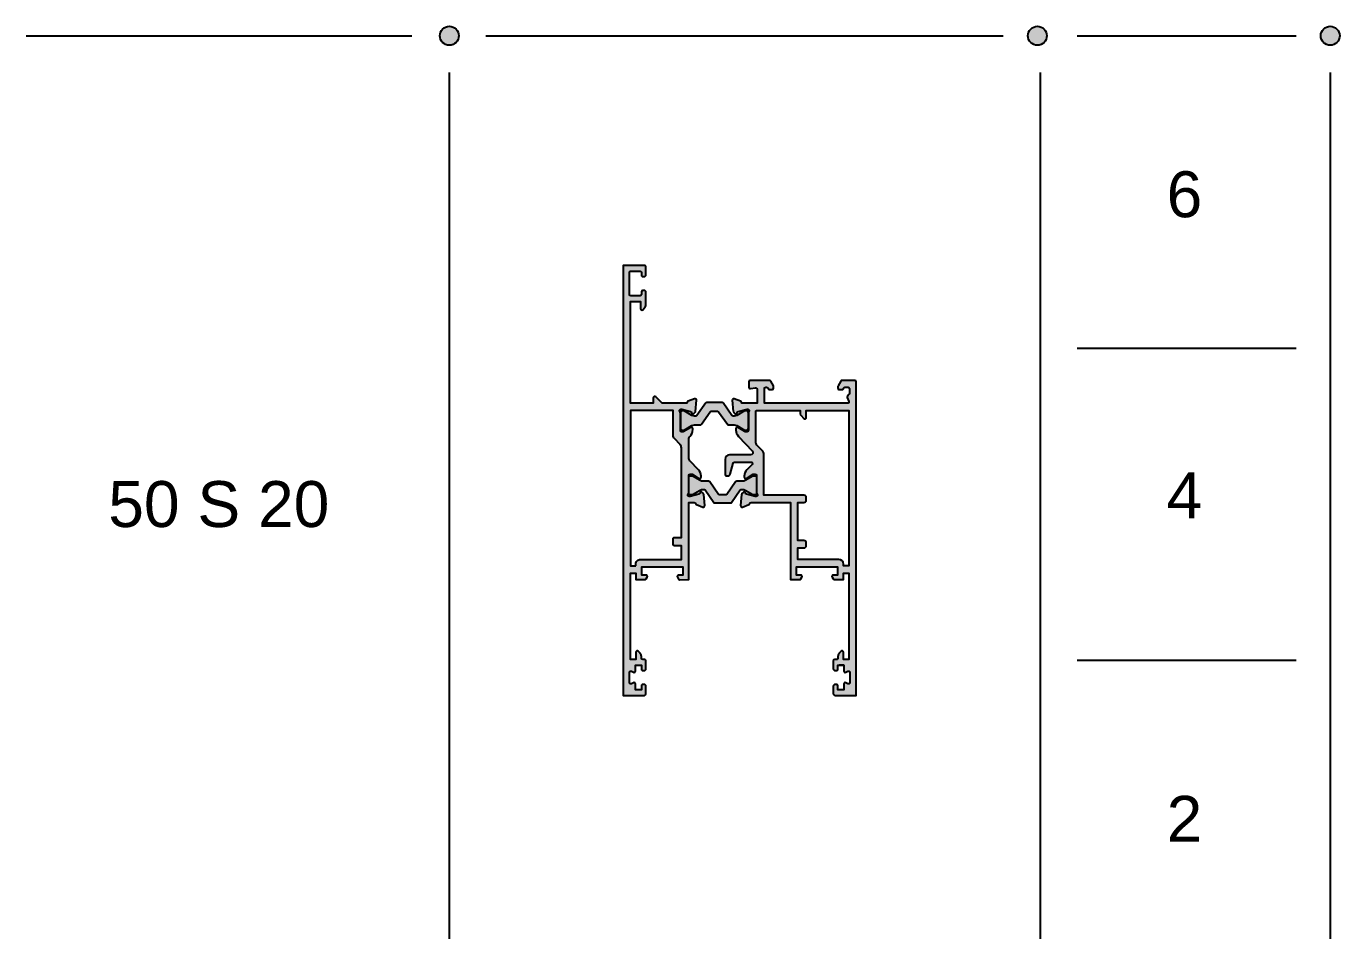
# Model space of a CAD drawing. Header units: millimetres. Extents: x 221 to 2771, y 196 to 840.
# Drawn here: x 713.1 to 770.3, y 723.3 to 763 of the extents above; entities that cross this region are included whole.
import ezdxf

# ---------------------------------------------------------------- set-up
doc = ezdxf.new("R2010")
doc.units = ezdxf.units.MM
doc.layers.add('1', color=7, linetype='Continuous')
doc.styles.get("Standard").update_dxf_attribs({"font": 'arial.ttf'})

# ---------------------------------------------------------------- blocks, each defined once
blk = doc.blocks.new('YUVARLAK')
at = {"ltscale": 10, "true_color": 0xfed100}
blk.add_hatch(color=40, dxfattribs=at).paths.add_polyline_path([(383.2225274211363, 243.0043160470891, 1), (384.2537774211363, 243.0043160470891, 1)])
at = {"color": 40, "ltscale": 10, "true_color": 0xfed100}
blk.add_circle((383.7381524211363, 243.0043160470891), 0.515625, dxfattribs=at)
blk = doc.blocks.new('4457')
at = {"ltscale": 10}
h = blk.add_hatch(color=252, dxfattribs=at)
h.paths.add_polyline_path([(2598.533936424625, 2278.559233066563, -0.26794919243884), (2598.793744045817, 2278.409233066526), (2599.024684153474, 2278.009233066517, -0.5773502691875694), (2598.764876532354, 2277.559233066563), (2597.864876532321, 2277.559233066563), (2597.864876532321, 2275.759233066575), (2606.764876532345, 2275.759233066575), (2606.764876532345, 2277.56923603365), (2605.857369125489, 2277.575916713973, -0.5773502690613174), (2605.600975652323, 2278.027870679336), (2605.834937322332, 2278.426110896211, -0.2679491924355784), (2606.095873065968, 2278.574139737054), (2608.064876532333, 2278.559233066563), (2608.064876532333, 2261.759233066575), (2609.264876532345, 2261.759233066575, 0.3595082375676267), (2609.559459904418, 2262.002482411272, -0.2637246697209625), (2609.751437233504, 2262.227639542131), (2611.162270489357, 2262.741140852793, -0.5486187866530176), (2611.563734941743, 2262.433086343745), (2611.350960323201, 2260.001061324975, -0.1763269809873525), (2611.264233948174, 2259.815076013673), (2610.996258966694, 2259.547101032193, -0.577350268884994), (2610.494349184597, 2259.681587352704), (2610.47940625993, 2259.737355106622, 0.2679491923522664), (2610.267274225573, 2259.949487140922), (2608.364876532321, 2260.459233066528), (2608.164876532368, 2260.459233066528, 0.6457513110644453), (2607.939876532333, 2259.960801718228, -0.1826758136958762), (2608.064876532333, 2259.630082804356), (2608.064876532333, 2255.859233066551, 0.4142135623730312), (2608.364876532321, 2255.559233066563), (2608.657961148473, 2255.559233066563, 0.1378721066767722), (2608.81426403803, 2255.603167827353), (2610.30857364278, 2256.515298305715, -0.5855240683307558), (2610.764876532345, 2256.259233066555), (2610.764876532345, 2256.041652139083, -0.1925696473192051), (2610.21322025521, 2254.662413051597), (2608.340704670909, 2252.696077978001, 0.1925696473211745), (2608.064876532333, 2252.006458434272), (2608.064876532333, 2248.019242522645, 0.2015127546194374), (2608.364876532321, 2247.305099679793, -0.2015127546226185), (2608.964876532356, 2245.876813994004), (2608.964876532356, 2245.65923306654, -0.5855240683126516), (2608.508573642792, 2245.403167827341), (2607.014264038027, 2246.315298305713, 0.1378721067386531), (2606.857961148426, 2246.359233066551), (2606.564876532333, 2246.359233066551, 0.414213562373992), (2606.264876532345, 2246.059233066563), (2606.264876532345, 2242.288383328758, -0.1826758136879677), (2606.139876532345, 2241.957664414886, 0.6457513110799442), (2606.364876532332, 2241.459233066528), (2606.564876532333, 2241.459233066528), (2608.467274225584, 2241.968978992193, 0.2679491922856068), (2608.67940625991, 2242.181111026433), (2608.694349184584, 2242.236878780376, -0.5773502689747048), (2609.196258966729, 2242.371365100897), (2609.464233948302, 2242.103390119325, -0.1763269808446835), (2609.550960323226, 2241.917404808099), (2609.763734941757, 2239.485379789344, -0.5486187866559854), (2609.36227048937, 2239.17732528032), (2607.951437233503, 2239.690826590951, -0.263724669704507), (2607.75945990443, 2239.915983721842, 0.359508237565492), (2607.464876532356, 2240.15923306654), (2602.289140601037, 2240.15923306654), (2600.877008566728, 2238.747101032232, -0.6681786379178657), (2600.36487653238, 2238.959233066586), (2600.364876532321, 2240.15923306654), (2595.364876532321, 2240.15923306654), (2595.364876532321, 2217.959233066528), (2597.564876532333, 2217.959233066528), (2597.564876532333, 2219.559233066566, -0.6681786379174425), (2598.077008566679, 2219.771365100921), (2598.471983313533, 2219.376390354067, -0.1989123673802801), (2598.764876532345, 2218.669283572878), (2598.764876532345, 2215.932438147308, -0.2679491924409572), (2598.61487653235, 2215.672630526162), (2598.488081613123, 2215.599425445422, -0.1316524975872902), (2598.338081613123, 2215.559233066563), (2598.064876532333, 2215.559233066563, -0.4142135623727171), (2597.764876532345, 2215.859233066552), (2597.764876532345, 2216.459233066547, 0.4142135623549515), (2597.464876532356, 2216.759233066575), (2595.464876532375, 2216.759233066575, 0.4142135623729515), (2595.164876532368, 2216.459233066547), (2595.164876532368, 2211.65923306654, 0.4142135623732341), (2595.464876532356, 2211.359233066551), (2597.464876532356, 2211.359233066551, 0.4142135623737241), (2597.764876532345, 2211.65923306654), (2597.764876532345, 2212.259233066575, -0.4142135623735021), (2598.064876532333, 2212.559233066563), (2598.338081613101, 2212.559233066563, -0.1316524976036895), (2598.488081613123, 2212.519040687705), (2598.61487653235, 2212.445835606964, -0.2679491924332401), (2598.764876532345, 2212.186027985829), (2598.764876532345, 2210.459233066528, -0.4142135623739461), (2598.464876532356, 2210.15923306654), (2593.764876532345, 2210.15923306654), (2593.764876532345, 2303.759233066575), (2598.464876532356, 2303.759233066575, -0.4142135623548404), (2598.764876532345, 2303.459233066547), (2598.764876532345, 2301.732438147296, -0.2679491924098867), (2598.61487653238, 2301.472630526167), (2598.488081613124, 2301.399425445411, -0.1316524976047791), (2598.338081613101, 2301.359233066551), (2598.064876532333, 2301.359233066551, -0.4142135623739461), (2597.764876532345, 2301.65923306654), (2597.764876532345, 2302.559233066563), (2596.464876532356, 2302.559233066563), (2596.464876532356, 2301.259233066579, -0.5773502691947225), (2596.014876532345, 2300.999425445446), (2595.614876532319, 2301.23036555311, 0.577350269179079), (2595.164876532368, 2300.970557931987), (2595.164876532368, 2298.747908201116, 0.5773502691825166), (2595.614876532321, 2298.488100579993), (2596.014876532321, 2298.719040687702, -0.5773502692195922), (2596.464876532356, 2298.459233066528), (2596.464876532356, 2297.15923306654), (2597.464876532356, 2297.15923306654), (2597.764876532345, 2297.15923306654), (2597.764876532345, 2298.059233066563, -0.4142135623735021), (2598.064876532333, 2298.359233066551), (2598.338081613101, 2298.359233066551, -0.1316524976069513), (2598.488081613124, 2298.319040687692), (2598.61487653238, 2298.245835606936, -0.2679491924115784), (2598.764876532345, 2297.986027985807), (2598.764876532345, 2296.259233066575, -0.4142135623724155), (2598.464876532356, 2295.959233066528), (2598.064876532333, 2295.959233066528, 0.414213562373567), (2597.764876532345, 2295.65923306654), (2597.764876532345, 2295.249182560197, -0.1989123673802982), (2597.471983313547, 2294.542075779062), (2597.077008566679, 2294.147101032194, -0.6681786379167887), (2596.564876532333, 2294.35923306655), (2596.564876532333, 2295.959233066528), (2595.364876532321, 2295.959233066528), (2595.364876532321, 2277.15923306654), (2596.564876532333, 2277.15923306654), (2596.564876532333, 2278.559233066563)])
h.paths.add_polyline_path([(2596.564876532333, 2275.559233066563), (2596.564876532333, 2275.159233066562, 0.4142135623732728), (2597.564876532333, 2274.159233066562), (2606.464876532298, 2274.159233066562), (2606.464876532298, 2271.159233066562), (2604.964876532298, 2271.159233066562, 0.4142135623717631), (2604.66487653231, 2270.859233066566), (2604.66487653231, 2269.659232440764, 0.4142135623739091), (2604.964876532298, 2269.359232440761), (2606.464876532298, 2269.359232440761), (2606.464876532298, 2249.846355704957, -0.1925696473395398), (2606.189048393722, 2249.156736161235), (2604.940704670886, 2247.845846112165, 0.1925696473272061), (2604.66487653231, 2247.15622656848), (2604.66487653231, 2241.75923306656), (2595.364876532321, 2241.75923306656), (2595.364876532321, 2275.559233066563)], flags=16)
at = {"color": 252, "ltscale": 10}
blk.add_lwpolyline([(2596.464876532356, 2297.15923306654), (2597.764876532345, 2297.15923306654), (2597.764876532345, 2298.059233066563, -0.414213562373465), (2598.064876532333, 2298.359233066551), (2598.338081613101, 2298.359233066551, -0.1316524976075469), (2598.488081613124, 2298.319040687692), (2598.61487653238, 2298.245835606936, -0.2679491924121013), (2598.764876532345, 2297.986027985807), (2598.764876532345, 2296.259233066575, -0.4142135623727251), (2598.464876532356, 2295.959233066528), (2598.064876532333, 2295.959233066528, 0.414213562373021), (2597.764876532345, 2295.65923306654), (2597.764876532345, 2295.249182560186, -0.1989123673802997), (2597.471983313537, 2294.542075779052), (2597.077008566679, 2294.147101032194, -0.6681786379189378), (2596.564876532333, 2294.359233066551), (2596.564876532333, 2295.959233066528), (2595.364876532321, 2295.959233066528), (2595.364876532321, 2277.15923306654), (2596.564876532333, 2277.15923306654), (2596.564876532333, 2278.559233066563), (2598.533936424623, 2278.559233066563, -0.2679491924261368), (2598.79374404581, 2278.40923306654), (2599.024684153474, 2278.009233066517, -0.5773502691979946), (2598.764876532345, 2277.559233066563), (2597.864876532321, 2277.559233066563), (2597.864876532321, 2275.759233066575), (2606.764876532345, 2275.759233066575), (2606.764876532345, 2277.56923603365), (2605.857369125622, 2277.575916713972, -0.5773502691979863), (2605.600975652318, 2278.027870679328), (2605.834937322337, 2278.426110896219, -0.2679491924262622), (2606.095873065968, 2278.574139737054), (2608.064876532333, 2278.559233066563), (2608.064876532333, 2261.759233066575), (2609.264876532345, 2261.759233066575, 0.3595082375675202), (2609.559459904418, 2262.002482411272, -0.2637246697220233), (2609.751437233504, 2262.227639542131), (2611.162270489358, 2262.741140852794, -0.5486187866523123), (2611.563734941743, 2262.433086343745), (2611.350960323214, 2260.001061325132, -0.1763269811232148), (2611.264233948174, 2259.815076013673), (2610.996258966718, 2259.547101032217, -0.577350268921512), (2610.494349184597, 2259.681587352704), (2610.47940625993, 2259.737355106622, 0.2679491923528521), (2610.267274225573, 2259.949487140922), (2608.364876532321, 2260.459233066528), (2608.164876532368, 2260.459233066528, 0.6457513110645176), (2607.939876532333, 2259.960801718228, -0.1826758136965584), (2608.064876532333, 2259.630082804356), (2608.064876532333, 2255.859233066551, 0.4142135623725771), (2608.364876532321, 2255.559233066563), (2608.657961148454, 2255.559233066563, 0.1378721066923407), (2608.81426403803, 2255.603167827353), (2610.30857364278, 2256.515298305715, -0.5855240683088225), (2610.764876532345, 2256.259233066575), (2610.764876532345, 2256.041652139039, -0.1925696473164718), (2610.213220255193, 2254.66241305158), (2608.340704670909, 2252.696077978001, 0.1925696473214044), (2608.064876532333, 2252.006458434272), (2608.064876532333, 2248.019242522651, 0.2015127546211425), (2608.364876532321, 2247.305099679793, -0.2015127546206936), (2608.964876532356, 2245.876813994018), (2608.964876532356, 2245.65923306654, -0.585524068312623), (2608.508573642792, 2245.403167827341), (2607.014264038042, 2246.315298305703, 0.137872106719092), (2606.857961148466, 2246.359233066551), (2606.564876532333, 2246.359233066551, 0.414213562373835), (2606.264876532345, 2246.059233066563), (2606.264876532345, 2242.288383328759, -0.1826758136879957), (2606.139876532345, 2241.957664414886, 0.645751311066875), (2606.364876532321, 2241.459233066528), (2606.564876532333, 2241.459233066528), (2608.467274225584, 2241.968978992193, 0.2679491923953512), (2608.679406259942, 2242.181111026551), (2608.694349184609, 2242.236878780469, -0.5773502688686755), (2609.196258966729, 2242.371365100897), (2609.464233948302, 2242.103390119325, -0.1763269808456657), (2609.550960323226, 2241.917404808099), (2609.763734941755, 2239.485379789369, -0.548618786684249), (2609.36227048937, 2239.17732528032), (2607.951437233574, 2239.690826590925, -0.2637246697708577), (2607.75945990443, 2239.915983721842, 0.3595082375657494), (2607.464876532356, 2240.15923306654), (2602.289140601037, 2240.15923306654), (2600.877008566726, 2238.747101032229, -0.6681786379138664), (2600.36487653238, 2238.959233066586), (2600.364876532321, 2240.15923306654), (2595.364876532321, 2240.15923306654), (2595.364876532321, 2217.959233066528), (2597.564876532333, 2217.959233066528), (2597.564876532333, 2219.559233066563, -0.6681786379202345), (2598.077008566679, 2219.771365100921), (2598.471983313537, 2219.376390354063, -0.1989123673805321), (2598.764876532345, 2218.669283572871), (2598.764876532345, 2215.932438147308, -0.2679491924102362), (2598.61487653238, 2215.672630526179), (2598.488081613124, 2215.599425445423, -0.1316524976056478), (2598.338081613101, 2215.559233066563), (2598.064876532333, 2215.559233066563, -0.4142135623717632), (2597.764876532345, 2215.859233066551), (2597.764876532345, 2216.459233066528, 0.4142135623733172), (2597.464876532356, 2216.759233066575), (2595.464876532356, 2216.759233066575, 0.4142135623730949), (2595.164876532368, 2216.459233066528), (2595.164876532368, 2211.65923306654, 0.414213562373465), (2595.464876532356, 2211.359233066551), (2597.464876532356, 2211.359233066551, 0.4142135623746486), (2597.764876532345, 2211.65923306654), (2597.764876532345, 2212.259233066575, -0.414213562373465), (2598.064876532333, 2212.559233066563), (2598.338081613101, 2212.559233066563, -0.1316524976063477), (2598.488081613124, 2212.519040687704), (2598.61487653238, 2212.445835606947, -0.2679491924122657), (2598.764876532345, 2212.186027985818), (2598.764876532345, 2210.459233066528, -0.4142135623740568), (2598.464876532356, 2210.15923306654), (2593.764876532345, 2210.15923306654), (2593.764876532345, 2303.759233066575), (2598.464876532356, 2303.759233066575, -0.4142135623733911), (2598.764876532345, 2303.459233066528), (2598.764876532345, 2301.732438147296, -0.2679491924102652), (2598.61487653238, 2301.472630526167), (2598.488081613124, 2301.399425445411, -0.1316524976057282), (2598.338081613101, 2301.359233066551), (2598.064876532333, 2301.359233066551, -0.4142135623739832), (2597.764876532345, 2301.65923306654), (2597.764876532345, 2302.559233066563), (2596.464876532356, 2302.559233066563), (2596.464876532356, 2301.259233066575, -0.5773502691899532), (2596.014876532345, 2300.999425445446), (2595.614876532321, 2301.23036555311, 0.5773502691900891), (2595.164876532368, 2300.970557931981), (2595.164876532368, 2298.747908201122, 0.5773502691898997), (2595.614876532321, 2298.488100579993), (2596.014876532345, 2298.719040687715, -0.5773502691904586), (2596.464876532356, 2298.459233066528), (2596.464876532356, 2297.15923306654), (2597.464876532356, 2297.15923306654)], format="xyb", dxfattribs=at)
blk.add_lwpolyline([(2596.564876532333, 2275.559233066563), (2596.564876532333, 2275.159233066562, 0.4142135623732728), (2597.564876532333, 2274.159233066562), (2606.464876532298, 2274.159233066562), (2606.464876532298, 2271.159233066562), (2604.964876532298, 2271.159233066562, 0.4142135623717631), (2604.66487653231, 2270.859233066566), (2604.66487653231, 2269.659232440764, 0.4142135623739091), (2604.964876532298, 2269.359232440761), (2606.464876532298, 2269.359232440761), (2606.464876532298, 2249.846355704957, -0.1925696473395398), (2606.189048393722, 2249.156736161235), (2604.940704670886, 2247.845846112165, 0.1925696473272061), (2604.66487653231, 2247.15622656848), (2604.66487653231, 2241.75923306656), (2595.364876532321, 2241.75923306656), (2595.364876532321, 2275.559233066563)], format="xyb", close=True, dxfattribs=at)
blk = doc.blocks.new('4456')
at = {"ltscale": 10}
h = blk.add_hatch(color=252, dxfattribs=at)
h.dxf.hatch_style = 1
edge = h.paths.add_edge_path()
edge.add_line((2615.974876532379, 2252.359233066632), (2615.974876532379, 2255.65923306662))
edge.add_arc((2616.274876532368, 2255.65923306662), 0.299999999988576, 90.0000000000415, 179.9999999999585, ccw=False)
edge.add_line((2616.274876532368, 2255.959233066608), (2616.606253027498, 2255.959233066608))
edge.add_arc((2616.606253027528, 2255.459233066604), 0.5000000000048936, 15.000000003230127, 90.00000000331829, ccw=False)
edge.add_line((2617.089215940669, 2255.588642589183), (2617.734184447317, 2253.181587353133))
edge.add_arc((2618.023962195237, 2253.259233066632), 0.3000000000243124, 194.9999999925519, 269.9999999921644)
edge.add_line((2618.023962195196, 2252.959233066608), (2621.638496747172, 2252.959233066608))
edge.add_arc((2621.638496747167, 2253.259233066623), 0.3000000000145053, 270.0000000011158, 403.5999999991768)
edge.add_line((2621.855748305611, 2253.46611892975), (2620.716532809475, 2254.662413051602))
edge.add_arc((2622.164876532405, 2256.04165213905), 2.000000000023274, 179.9999999996814, 223.599999998425, ccw=False)
edge.add_line((2620.164876532382, 2256.041652139061), (2620.164876532382, 2256.259233066597))
edge.add_arc((2620.464876532378, 2256.259233066568), 0.2999999999961755, 58.599999995931114, 179.9999999946646, ccw=False)
edge.add_line((2620.621179421946, 2256.515298305737), (2622.115489026696, 2255.603167827375))
edge.add_arc((2622.271791916243, 2255.859233066727), 0.3000000001425374, 238.6000000177506, 270.0000000055531)
edge.add_line((2622.271791916272, 2255.559233066585), (2622.564876532347, 2255.559233066585))
edge.add_arc((2622.564876532376, 2255.859233066602), 0.3000000000172022, 269.9999999943919, 359.9999999944913)
edge.add_line((2622.864876532393, 2255.859233066573), (2622.864876532393, 2259.630082804378))
edge.add_arc((2623.364876532343, 2259.630082804386), 0.4999999999497088, 138.590377888551, 180.0000000009391, ccw=False)
edge.add_arc((2622.764876532382, 2260.159233066557), 0.2999999999931684, 318.59037789542, 450.0000000045461)
edge.add_line((2622.764876532358, 2260.45923306655), (2622.564876532347, 2260.45923306655))
edge.add_line((2622.564876532347, 2260.45923306655), (2620.662478839154, 2259.949487140943))
edge.add_arc((2620.740124552694, 2259.65970939304), 0.3000000000188273, 105.0000000009249, 164.9999999519103)
edge.add_line((2620.450346804854, 2259.737355106819), (2620.435403880129, 2259.6815873529))
edge.add_arc((2620.145626132319, 2259.759233066507), 0.2999999999456839, 225.0000000020329, 344.9999999824427, ccw=False)
edge.add_line((2619.933494098009, 2259.547101032181), (2619.665519116553, 2259.815076013695))
edge.add_arc((2619.877651150152, 2260.027208047752), 0.2999999992534001, 184.9999999692288, 225.0000000618618, ccw=False)
edge.add_line((2619.578792741454, 2260.001061325153), (2619.366018122983, 2262.433086343767))
edge.add_arc((2619.664876532348, 2262.459233066596), 0.2999999999378736, 69.99999999110128, 185.0000000019687, ccw=False)
edge.add_line((2619.767482575368, 2262.741140852758), (2621.178315831222, 2262.227639542153))
edge.add_arc((2621.075709788301, 2261.945731756072), 0.2999999998286586, 10.90428326646952, 70.00000000368192, ccw=False)
edge.add_arc((2621.664876532352, 2262.059233066588), 0.299999999991297, 190.9042832743167, 270.0000000057751)
edge.add_line((2621.664876532382, 2261.759233066597), (2630.264876532358, 2261.759233066597))
edge.add_line((2630.264876532358, 2261.759233066597), (2630.264876532359, 2278.559233066585))
edge.add_line((2630.264876532359, 2278.559233066585), (2632.233936424649, 2278.559233066585))
edge.add_arc((2632.233936424652, 2278.259233066524), 0.3000000000610135, 30.000000001542787, 90.00000000056019, ccw=False)
edge.add_line((2632.493744045836, 2278.409233066562), (2632.724684153499, 2278.009233066538))
edge.add_arc((2632.464876532391, 2277.859233066554), 0.2999999999688834, -90.00000000392208, 30.000000000023988, ccw=False)
edge.add_line((2632.46487653237, 2277.559233066585), (2631.564876532347, 2277.559233066586))
edge.add_line((2631.564876532347, 2277.559233066585), (2631.564876532347, 2275.759233066597))
edge.add_line((2631.564876532347, 2275.759233066597), (2640.46487653237, 2275.759233066596))
edge.add_line((2640.46487653237, 2275.759233066597), (2640.46487653237, 2277.559233066585))
edge.add_line((2640.46487653237, 2277.559233066585), (2639.564876532347, 2277.559233066585))
edge.add_arc((2639.564876532338, 2277.859233066561), 0.2999999999755175, 150.0000000021706, 270.0000000017275, ccw=False)
edge.add_line((2639.305068911218, 2278.009233066538), (2639.53600901894, 2278.409233066562))
edge.add_arc((2639.79581664011, 2278.259233066548), 0.3000000000362453, 90.00000000780051, 150.000000001138, ccw=False)
edge.add_line((2639.795816640069, 2278.559233066585), (2641.764876532359, 2278.559233066585))
edge.add_line((2641.764876532359, 2278.559233066585), (2641.764876532359, 2277.159233066562))
edge.add_line((2641.764876532359, 2277.159233066562), (2642.96487653237, 2277.159233066562))
edge.add_line((2642.96487653237, 2277.159233066562), (2642.964876532371, 2295.95923306655))
edge.add_line((2642.964876532371, 2295.95923306655), (2641.764876532359, 2295.95923306655))
edge.add_line((2641.764876532359, 2295.95923306655), (2641.764876532359, 2294.359233066573))
edge.add_arc((2641.464876532364, 2294.35923306657), 0.2999999999952073, -134.99999999951729, 6.255049811443314e-10, ccw=False)
edge.add_line((2641.252744498013, 2294.147101032216), (2640.857769751155, 2294.542075779073))
edge.add_arc((2641.564876532282, 2295.249182560226), 0.9999999999345696, 180.0000000011302, 225.0000000010826, ccw=False)
edge.add_line((2640.564876532348, 2295.249182560207), (2640.564876532348, 2295.659233066562))
edge.add_arc((2640.264876532359, 2295.659233066561), 0.2999999999885734, 4.106732204705693e-11, 89.99999999995899)
edge.add_line((2640.264876532359, 2295.95923306655), (2639.864876532394, 2295.95923306655))
edge.add_arc((2639.864876532394, 2296.259233066597), 0.3000000000467011, 180.0000000000258, 269.9999999999742, ccw=False)
edge.add_line((2639.564876532348, 2296.259233066597), (2639.564876532348, 2297.986027985829))
edge.add_arc((2639.864876532372, 2297.986027985795), 0.3000000000246056, 119.9999999975785, 179.999999993483, ccw=False)
edge.add_line((2639.714876532371, 2298.245835606957), (2639.841671451568, 2298.319040687714))
edge.add_arc((2639.991671451558, 2298.059233066577), 0.2999999999964917, 89.9999999936644, 119.9999999982058, ccw=False)
edge.add_line((2639.991671451591, 2298.359233066573), (2640.264876532359, 2298.359233066573))
edge.add_arc((2640.264876532359, 2298.059233066585), 0.2999999999881594, -3.808509063674137e-11, 90.00000000003803, ccw=False)
edge.add_line((2640.564876532348, 2298.059233066585), (2640.564876532348, 2297.159233066562))
edge.add_line((2640.564876532348, 2297.159233066562), (2641.864876532394, 2297.159233066562))
edge.add_line((2641.864876532394, 2297.159233066562), (2640.864876532394, 2297.159233066562))
edge.add_line((2640.864876532394, 2297.159233066562), (2641.864876532394, 2297.159233066562))
edge.add_line((2641.864876532394, 2297.159233066562), (2641.864876532394, 2298.45923306655))
edge.add_arc((2642.164876532385, 2298.459233066589), 0.2999999999914347, 60.000000007435915, 180.0000000075791, ccw=False)
edge.add_line((2642.314876532348, 2298.719040687737), (2642.714876532371, 2298.488100580015))
edge.add_arc((2642.864876532379, 2298.74790820115), 0.3000000000038806, 239.9999999987163, 359.9999999987634)
edge.add_line((2643.164876532383, 2298.747908201144), (2643.164876532383, 2300.970557932003))
edge.add_arc((2642.864876532379, 2300.970557931996), 0.3000000000038314, 1.220264331309019e-09, 120.0000000012999)
edge.add_line((2642.714876532371, 2301.230365553131), (2642.314876532348, 2300.999425445468))
edge.add_arc((2642.164876532369, 2301.259233066587), 0.2999999999747628, 179.9999999980228, 299.99999999807903, ccw=False)
edge.add_line((2641.864876532394, 2301.259233066597), (2641.864876532394, 2302.559233066585))
edge.add_line((2641.864876532394, 2302.559233066585), (2640.564876532348, 2302.559233066585))
edge.add_line((2640.564876532348, 2302.559233066585), (2640.564876532348, 2301.659233066562))
edge.add_arc((2640.264876532358, 2301.659233066563), 0.2999999999891841, 270.0000000001577, 359.9999999998423, ccw=False)
edge.add_line((2640.264876532359, 2301.359233066573), (2639.991671451591, 2301.359233066573))
edge.add_arc((2639.991671451558, 2301.659233066573), 0.2999999999991439, 240.0000000019298, 270.0000000061998, ccw=False)
edge.add_line((2639.841671451568, 2301.399425445433), (2639.714876532371, 2301.472630526189))
edge.add_arc((2639.864876532373, 2301.732438147353), 0.3000000000256273, 180.0000000066297, 240.0000000023089, ccw=False)
edge.add_line((2639.564876532348, 2301.732438147318), (2639.564876532348, 2303.45923306655))
edge.add_arc((2639.864876532394, 2303.459233066549), 0.3000000000468962, 90.0000000000631, 179.999999999937, ccw=False)
edge.add_line((2639.864876532394, 2303.759233066597), (2644.564876532348, 2303.759233066597))
edge.add_line((2644.564876532348, 2303.759233066597), (2644.564876532347, 2235.45923306655))
edge.add_arc((2644.264876532358, 2235.45923306655), 0.299999999988423, 270.00000000001234, 359.99999999998766, ccw=False)
edge.add_line((2644.264876532358, 2235.159233066562), (2641.457696855349, 2235.159233066562))
edge.add_arc((2641.457696855372, 2235.459233066566), 0.3000000000042485, 209.9999999953338, 269.99999999572765, ccw=False)
edge.add_line((2641.19788923422, 2235.309233066585), (2640.605068911264, 2236.336027985805))
edge.add_arc((2640.86487653231, 2236.486027985888), 0.2999999999631648, 180.0000000223307, 210.000000022145, ccw=False)
edge.add_line((2640.564876532347, 2236.48602798577), (2640.564876532347, 2236.859233066573))
edge.add_arc((2640.864876532364, 2236.859233066544), 0.3000000000173852, 89.99999999442679, 179.9999999944563, ccw=False)
edge.add_line((2640.864876532393, 2237.159233066562), (2641.457696855349, 2237.159233066562))
edge.add_arc((2641.457696855352, 2236.859233066541), 0.3000000000198835, 30.000000009894393, 90.00000000042189, ccw=False)
edge.add_line((2641.717504476478, 2237.009233066597), (2641.832974530397, 2236.809233066527))
edge.add_arc((2642.092782151524, 2236.959233066582), 0.3000000000202762, 210.0000000099378, 270.0000000003787)
edge.add_line((2642.092782151526, 2236.659233066562), (2642.764876532358, 2236.659233066562))
edge.add_arc((2642.764876532358, 2236.95923306655), 0.2999999999884715, 270.0000000000216, 359.9999999999785)
edge.add_line((2643.064876532347, 2236.95923306655), (2643.064876532347, 2238.041033113218))
edge.add_arc((2642.764876532337, 2238.041033113228), 0.3000000000104473, 359.999999997964, 404.9999999955774)
edge.add_line((2642.977008566716, 2238.253165147576), (2642.641651325907, 2238.572764040221))
edge.add_arc((2642.853783360287, 2238.784896074552), 0.2999999999993128, 159.9999999968745, 224.9999999935315, ccw=False)
edge.add_line((2642.571875574057, 2238.887502117565), (2642.946784318589, 2239.756627023587))
edge.add_arc((2642.664876532376, 2239.859233066583), 0.2999999999785451, 339.9999999987426, 449.9999999989266)
edge.add_line((2642.664876532382, 2240.159233066562), (2624.564876532347, 2240.159233066563))
edge.add_line((2624.564876532347, 2240.159233066562), (2624.564876532347, 2236.95923306655))
edge.add_arc((2624.864876532364, 2236.959233066578), 0.3000000000169637, 180.0000000054632, 270.0000000056537)
edge.add_line((2624.864876532393, 2236.659233066562), (2625.036970913226, 2236.659233066562))
edge.add_arc((2625.036970913208, 2236.959233066557), 0.2999999999956352, 270.0000000033225, 330.0000000056159)
edge.add_line((2625.296778534354, 2236.809233066585), (2625.412248588215, 2237.009233066538))
edge.add_arc((2625.672056209362, 2236.859233066565), 0.299999999996885, 90.00000000346029, 150.0000000054781, ccw=False)
edge.add_line((2625.672056209344, 2237.159233066562), (2626.264876532358, 2237.159233066562))
edge.add_arc((2626.264876532358, 2236.859233066572), 0.2999999999887757, 7.969447324285284e-11, 89.9999999999203, ccw=False)
edge.add_line((2626.564876532347, 2236.859233066573), (2626.564876532347, 2236.486027985829))
edge.add_arc((2626.264876532324, 2236.486027985802), 0.3000000000225848, -29.999999996870486, 5.000174496672116e-09, ccw=False)
edge.add_line((2626.524684153487, 2236.336027985805), (2625.931863830415, 2235.309233066585))
edge.add_arc((2625.672056209258, 2235.459233066576), 0.3000000000147676, 270.0000000054322, 330.0000000035063, ccw=False)
edge.add_line((2625.672056209286, 2235.159233066562), (2621.46487653237, 2235.159233066562))
edge.add_arc((2621.464876532371, 2235.459233066551), 0.2999999999889872, 180.00000000012, 269.9999999998799, ccw=False)
edge.add_line((2621.164876532382, 2235.45923306655), (2621.164876532382, 2236.659233066562))
edge.add_arc((2621.464876532358, 2236.659233066572), 0.2999999999761458, 80.11845530244312, 180.0000000018712, ccw=False)
edge.add_line((2621.516360066938, 2236.954782462871), (2622.613392997814, 2236.763683670276))
edge.add_arc((2622.664876532384, 2237.059233066587), 0.2999999999855902, 260.1184553045882, 359.999999999726)
edge.add_line((2622.96487653237, 2237.059233066585), (2622.96487653237, 2240.159233066562))
edge.add_line((2622.96487653237, 2240.159233066562), (2619.864876532393, 2240.159233066562))
edge.add_arc((2619.864876532379, 2239.859233066551), 0.300000000010116, 89.99999999719266, 169.0957167227154)
edge.add_arc((2619.27570978834, 2239.972734377063), 0.2999999997971291, 289.99999999290463, 349.09571673694404, ccw=False)
edge.add_line((2619.378315831234, 2239.690826591005), (2617.967482575322, 2239.177325280342))
edge.add_arc((2617.864876532343, 2239.459233066501), 0.2999999999211949, 174.9999999972266, 290.0000000016794, ccw=False)
edge.add_line((2617.566018122995, 2239.485379789333), (2617.778792741466, 2241.917404808005))
edge.add_arc((2618.077651150175, 2241.891258085401), 0.2999999992650235, 134.9999999389462, 175.0000000299632, ccw=False)
edge.add_line((2617.865519116564, 2242.103390119463), (2618.13349409802, 2242.371365100978))
edge.add_arc((2618.345626132322, 2242.159233066677), 0.2999999999218564, 15.000000036905703, 135.0000000000946, ccw=False)
edge.add_line((2618.635403880083, 2242.236878780374), (2618.650346804808, 2242.181111026573))
edge.add_arc((2618.940124552749, 2242.258756740055), 0.3000000000403961, 194.9999999884718, 254.999999980085)
edge.add_line((2618.862478839107, 2241.968978992157), (2620.764876532358, 2241.45923306655))
edge.add_line((2620.764876532358, 2241.45923306655), (2620.96487653237, 2241.45923306655))
edge.add_arc((2620.964876532353, 2241.759233066559), 0.3000000000087134, 270.0000000033435, 401.4096221128257)
edge.add_arc((2621.564876532327, 2242.288383328784), 0.4999999999802017, 180.0000000003816, 221.4096221101283, ccw=False)
edge.add_line((2621.064876532347, 2242.288383328781), (2621.064876532347, 2246.059233066585))
edge.add_arc((2620.764876532359, 2246.059233066586), 0.2999999999880955, 359.9999999999497, 450.0000000000501)
edge.add_line((2620.764876532358, 2246.359233066573), (2620.471791916284, 2246.359233066573))
edge.add_arc((2620.471791916314, 2246.059233066352), 0.3000000002211661, 90.00000000576337, 121.3999999993654)
edge.add_line((2620.31548902665, 2246.315298305725), (2618.821179421958, 2245.403167827363))
edge.add_arc((2618.664876532406, 2245.659233066561), 0.3000000000127035, 179.9999999998435, 301.39999999844383, ccw=False)
edge.add_line((2618.364876532393, 2245.659233066562), (2618.364876532393, 2245.976813994016))
edge.add_arc((2620.364876532385, 2245.976813994041), 1.99999999999138, 136.4000000012096, 180.0000000006842, ccw=False)
edge.add_line((2618.916532809487, 2247.356053081475), (2621.924208116126, 2250.514423294767))
edge.add_arc((2621.562122185408, 2250.859233066633), 0.4999999999980528, 316.3999999999794, 449.9999999994105)
edge.add_line((2621.562122185414, 2251.359233066632), (2616.974876532379, 2251.359233066632))
edge.add_arc((2616.97487653238, 2252.359233066632), 1.000000000000433, 180.0000000000248, 269.9999999999752, ccw=False)
edge = h.paths.add_edge_path(flags=16)
edge.add_arc((2622.864876532415, 2241.959233066543), 0.1999999999752511, 179.9999999937437, 269.9999999937498)
edge.add_line((2622.864876532393, 2241.759233066568), (2632.364876532393, 2241.759233066568))
edge.add_line((2632.364876532393, 2241.759233066568), (2632.364876532393, 2242.559233066549))
edge.add_arc((2632.664876532494, 2242.559233066544), 0.3000000001008147, 135.0000000115716, 179.9999999990124, ccw=False)
edge.add_line((2632.452744498024, 2242.771365100928), (2633.152744498036, 2243.471365100925))
edge.add_arc((2633.364876532412, 2243.25923306655), 0.3000000000275844, 1.7964794096769765e-09, 135.0000000003105, ccw=False)
edge.add_line((2633.66487653244, 2243.25923306656), (2633.66487653244, 2241.759233066568))
edge.add_line((2633.66487653244, 2241.759233066568), (2642.964876532428, 2241.759233066568))
edge.add_line((2642.964876532428, 2241.759233066568), (2642.964876532429, 2275.559233066563))
edge.add_line((2642.964876532429, 2275.559233066563), (2641.764876532417, 2275.559233066563))
edge.add_line((2641.764876532417, 2275.559233066563), (2641.764876532417, 2275.159233066562))
edge.add_arc((2640.764876532417, 2275.159233066562), 1.000000000000223, 269.9999999999998, 359.9999999999872, ccw=False)
edge.add_line((2640.764876532417, 2274.159233066562), (2631.864876532393, 2274.159233066563))
edge.add_line((2631.864876532393, 2274.159233066562), (2631.864876532393, 2271.659233066562))
edge.add_line((2631.864876532393, 2271.659233066562), (2633.16487653244, 2271.659233066561))
edge.add_arc((2633.16487653244, 2271.159233066562), 0.5000000000001191, 1.3585577107733116e-11, 89.99999999998641, ccw=False)
edge.add_line((2633.66487653244, 2271.159233066562), (2633.66487653244, 2270.559233066563))
edge.add_arc((2633.16487653244, 2270.559233066563), 0.5000000000001191, 270.00000000001364, 359.99999999998636, ccw=False)
edge.add_line((2633.16487653244, 2270.059233066563), (2631.864876532393, 2270.059233066564))
edge.add_line((2631.864876532393, 2270.059233066563), (2631.864876532393, 2261.759233066568))
edge.add_line((2631.864876532393, 2261.759233066568), (2633.16487653244, 2261.759233066567))
edge.add_arc((2633.16487653244, 2261.259233066568), 0.5000000000001191, 1.3585577107733116e-11, 89.99999999998641, ccw=False)
edge.add_line((2633.66487653244, 2261.259233066568), (2633.66487653244, 2260.659233066562))
edge.add_arc((2633.16487653244, 2260.659233066562), 0.5000000000001191, 270.00000000001364, 359.99999999998636, ccw=False)
edge.add_line((2633.16487653244, 2260.159233066562), (2624.464876532428, 2260.159233066563))
edge.add_line((2624.464876532428, 2260.159233066562), (2624.464876532428, 2251.262239564649))
edge.add_arc((2623.464876532503, 2251.262239564683), 0.9999999999252175, 316.3999999971765, 359.99999999804675, ccw=False)
edge.add_line((2624.189048393852, 2250.572620020964), (2622.940704670958, 2249.261729971865))
edge.add_arc((2623.664876532337, 2248.572110428217), 0.9999999998971162, 136.4000000013686, 180.0000000021929)
edge.add_line((2622.66487653244, 2248.572110428179), (2622.66487653244, 2241.959233066565))
at = {"color": 252, "ltscale": 10}
blk.add_lwpolyline([(2615.974876532379, 2252.359233066632), (2615.974876532379, 2255.65923306662, -0.4142135623726704), (2616.274876532368, 2255.959233066608), (2616.606253027498, 2255.959233066608, -0.3394542588638048), (2617.089215940669, 2255.588642589183), (2617.734184447317, 2253.181587353133, 0.3394542588614897), (2618.023962195196, 2252.959233066608), (2621.638496747172, 2252.959233066608, 0.6593785099036383), (2621.855748305611, 2253.46611892975), (2620.716532809475, 2254.662413051602, -0.1925696473175085), (2620.164876532382, 2256.041652139061), (2620.164876532382, 2256.259233066597, -0.5855240683123915), (2620.621179421946, 2256.515298305737), (2622.115489026696, 2255.603167827375, 0.1378721066933254), (2622.271791916272, 2255.559233066585), (2622.564876532347, 2255.559233066585, 0.4142135623736029), (2622.864876532393, 2255.859233066573), (2622.864876532393, 2259.630082804378, -0.1826758136956551), (2622.989876532393, 2259.96080171825, 0.6457513110636952), (2622.764876532358, 2260.45923306655), (2622.564876532347, 2260.45923306655), (2620.662478839154, 2259.949487140943, 0.2679491922019012), (2620.450346804854, 2259.737355106819), (2620.435403880129, 2259.6815873529, -0.5773502690756548), (2619.933494098009, 2259.547101032181), (2619.665519116553, 2259.815076013695, -0.1763269811252191), (2619.578792741454, 2260.001061325153), (2619.366018122983, 2262.433086343767, -0.5486187866883576), (2619.767482575368, 2262.741140852758), (2621.178315831222, 2262.227639542153, -0.2637246696896325), (2621.37029316025, 2262.002482411294, 0.3595082375941424), (2621.664876532382, 2261.759233066597), (2630.264876532358, 2261.759233066597), (2630.264876532358, 2278.559233066585), (2632.233936424649, 2278.559233066585, -0.2679491924265271), (2632.493744045836, 2278.409233066562), (2632.724684153499, 2278.009233066538, -0.5773502692125829), (2632.46487653237, 2277.559233066585), (2631.564876532347, 2277.559233066585), (2631.564876532347, 2275.759233066597), (2640.46487653237, 2275.759233066597), (2640.46487653237, 2277.559233066585), (2639.564876532347, 2277.559233066585, -0.5773502691870483), (2639.305068911218, 2278.009233066538), (2639.53600901894, 2278.409233066562, -0.2679491923999652), (2639.795816640069, 2278.559233066585), (2641.764876532359, 2278.559233066585), (2641.764876532359, 2277.159233066562), (2642.96487653237, 2277.159233066562), (2642.96487653237, 2295.95923306655), (2641.764876532359, 2295.95923306655), (2641.764876532359, 2294.359233066573, -0.6681786379202004), (2641.252744498013, 2294.147101032216), (2640.857769751155, 2294.542075779073, -0.1989123673794421), (2640.564876532348, 2295.249182560207), (2640.564876532348, 2295.659233066562, 0.4142135623726754), (2640.264876532359, 2295.95923306655), (2639.864876532394, 2295.95923306655, -0.4142135623728314), (2639.564876532348, 2296.259233066597), (2639.564876532348, 2297.986027985829, -0.2679491924119697), (2639.714876532371, 2298.245835606957), (2639.841671451568, 2298.319040687714, -0.1316524976075548), (2639.991671451591, 2298.359233066573), (2640.264876532359, 2298.359233066573, -0.4142135623734837), (2640.564876532348, 2298.059233066585), (2640.564876532348, 2297.159233066562), (2641.864876532394, 2297.159233066562), (2640.864876532394, 2297.159233066562), (2641.864876532394, 2297.159233066562), (2641.864876532394, 2298.45923306655, -0.5773502691904586), (2642.314876532348, 2298.719040687737), (2642.714876532371, 2298.488100580015, 0.5773502691898997), (2643.164876532383, 2298.747908201144), (2643.164876532383, 2300.970557932003, 0.5773502691900891), (2642.714876532371, 2301.230365553131), (2642.314876532348, 2300.999425445468, -0.5773502691899532), (2641.864876532394, 2301.259233066597), (2641.864876532394, 2302.559233066585), (2640.564876532348, 2302.559233066585), (2640.564876532348, 2301.659233066562, -0.4142135623714829), (2640.264876532359, 2301.359233066573), (2639.991671451591, 2301.359233066573, -0.1316524976063499), (2639.841671451568, 2301.399425445433), (2639.714876532371, 2301.472630526189, -0.2679491924109159), (2639.564876532348, 2301.732438147318), (2639.564876532348, 2303.45923306655, -0.4142135623724505), (2639.864876532394, 2303.759233066597), (2644.564876532348, 2303.759233066597), (2644.564876532348, 2235.45923306655, -0.4142135623729691), (2644.264876532358, 2235.159233066562), (2641.457696855349, 2235.159233066562, -0.2679491924329647), (2641.19788923422, 2235.309233066585), (2640.605068911264, 2236.336027985805, -0.1316524975865714), (2640.564876532347, 2236.48602798577), (2640.564876532347, 2236.859233066573, -0.4142135623732455), (2640.864876532393, 2237.159233066562), (2641.457696855349, 2237.159233066562, -0.2679491923868238), (2641.717504476478, 2237.009233066597), (2641.832974530397, 2236.809233066527, 0.2679491923864189), (2642.092782151526, 2236.659233066562), (2642.764876532358, 2236.659233066562, 0.4142135623728743), (2643.064876532347, 2236.95923306655), (2643.064876532347, 2238.041033113218, 0.1989123673688318), (2642.977008566716, 2238.253165147576), (2642.641651325907, 2238.572764040221, -0.2914734195702615), (2642.571875574057, 2238.887502117565), (2642.946784318589, 2239.756627023587, 0.5205670505527663), (2642.664876532382, 2240.159233066562), (2624.564876532347, 2240.159233066562), (2624.564876532347, 2236.95923306655, 0.4142135623740686), (2624.864876532393, 2236.659233066562), (2625.036970913226, 2236.659233066562, 0.2679491924418479), (2625.296778534354, 2236.809233066585), (2625.412248588215, 2237.009233066538, -0.2679491924405589), (2625.672056209344, 2237.159233066562), (2626.264876532358, 2237.159233066562, -0.4142135623722802), (2626.564876532347, 2236.859233066573), (2626.564876532347, 2236.486027985829, -0.1316524975957002), (2626.524684153487, 2236.336027985805), (2625.931863830415, 2235.309233066585, -0.2679491924221159), (2625.672056209286, 2235.159233066562), (2621.46487653237, 2235.159233066562, -0.4142135623718673), (2621.164876532382, 2235.45923306655), (2621.164876532382, 2236.659233066562, -0.4656785637364453), (2621.516360066938, 2236.954782462871), (2622.613392997814, 2236.763683670276, 0.4656785637136662), (2622.96487653237, 2237.059233066585), (2622.96487653237, 2240.159233066562), (2619.864876532393, 2240.159233066562, 0.3595082375648956), (2619.570293160262, 2239.915983721864, -0.2637246697214932), (2619.378315831234, 2239.690826591005), (2617.967482575322, 2239.177325280342, -0.5486187866519446), (2617.566018122995, 2239.485379789333), (2617.778792741466, 2241.917404808005, -0.1763269811179489), (2617.865519116564, 2242.103390119463), (2618.13349409802, 2242.371365100978, -0.5773502689754673), (2618.635403880083, 2242.236878780374), (2618.650346804808, 2242.181111026573, 0.2679491923919007), (2618.862478839107, 2241.968978992157), (2620.764876532358, 2241.45923306655), (2620.96487653237, 2241.45923306655, 0.6457513110658971), (2621.189876532347, 2241.957664414908, -0.1826758136837452), (2621.064876532347, 2242.288383328781), (2621.064876532347, 2246.059233066585, 0.4142135623736086), (2620.764876532358, 2246.359233066573), (2620.471791916284, 2246.359233066573, 0.1378721067191115), (2620.31548902665, 2246.315298305725), (2618.821179421958, 2245.403167827363, -0.5855240683116109), (2618.364876532393, 2245.659233066562), (2618.364876532393, 2245.976813994016, -0.1925696473208159), (2618.916532809487, 2247.356053081475), (2621.924208116126, 2250.514423294767, 0.6593785099122157), (2621.562122185414, 2251.359233066632), (2616.974876532379, 2251.359233066632, -0.4142135623728417)], format="xyb", close=True, dxfattribs=at)
at = {"color": 252, "ltscale": 10, "flags": 128}
blk.add_lwpolyline([(2622.66487653244, 2241.959233066565, 0.4142135623731261), (2622.864876532393, 2241.759233066568), (2632.364876532393, 2241.759233066568), (2632.364876532393, 2242.559233066549, -0.1989123673226904), (2632.452744498024, 2242.771365100928), (2633.152744498036, 2243.471365100925, -0.6681786379099197), (2633.66487653244, 2243.25923306656), (2633.66487653244, 2241.759233066568), (2642.964876532428, 2241.759233066568), (2642.964876532428, 2275.559233066563), (2641.764876532417, 2275.559233066563), (2641.764876532417, 2275.159233066562, -0.414213562373031), (2640.764876532417, 2274.159233066562), (2631.864876532393, 2274.159233066562), (2631.864876532393, 2271.659233066562), (2633.16487653244, 2271.659233066562, -0.4142135623729555), (2633.66487653244, 2271.159233066562), (2633.66487653244, 2270.559233066563, -0.4142135623729555), (2633.16487653244, 2270.059233066563), (2631.864876532393, 2270.059233066563), (2631.864876532393, 2261.759233066568), (2633.16487653244, 2261.759233066568, -0.4142135623729555), (2633.66487653244, 2261.259233066568), (2633.66487653244, 2260.659233066562, -0.4142135623729555), (2633.16487653244, 2260.159233066562), (2624.464876532428, 2260.159233066562), (2624.464876532428, 2251.262239564649, -0.1925696473271315), (2624.189048393852, 2250.572620020964), (2622.940704670958, 2249.261729971865, 0.1925696473269236), (2622.66487653244, 2248.572110428179)], format="xyb", close=True, dxfattribs=at)
blk = doc.blocks.new('937600')
at = {"ltscale": 10, "true_color": 0xfed100}
blk.add_hatch(color=40, dxfattribs=at).paths.add_polyline_path([(1547.88237995128, 2589.597341685048), (1545.966553233715, 2592.334110638787, 0.2447295994679576), (1545.80270933737, 2592.419414616057), (1542.338200970781, 2592.419414616057, 0.2446984432265046), (1542.174370561923, 2592.334129903325), (1540.258050821073, 2589.59734168515, -0.244698443229239), (1540.012305207787, 2589.469414616056), (1539.751562038195, 2589.469414616056, -0.1316524975878347), (1539.151562038194, 2589.630184131516), (1537.486895248162, 2590.59127995085, 0.1316524975909414), (1537.381895248162, 2590.619414616054), (1537.070215386141, 2590.619414616054, 0.4142135623735969), (1536.670215386141, 2590.219414616056), (1536.670215386141, 2586.819414616055, 0.4142135623722245), (1537.070215386141, 2586.419414616053), (1537.381895248162, 2586.419414616053, 0.1316524975844648), (1537.486895248162, 2586.447549281262), (1539.151562038194, 2587.408645100595, -0.1316524975861845), (1539.751562038194, 2587.569414616055), (1541.001382603835, 2587.569414616055, 0.2446984432270405), (1541.247128217122, 2587.697341685149), (1543.163447957972, 2590.434129903328, -0.244698443230316), (1543.327278366829, 2590.519414616056), (1544.813152405453, 2590.519414616052, -0.2446984432284103), (1544.976982814311, 2590.434129903328), (1546.893302555161, 2587.697341685149, 0.2446984432273968), (1547.139048168448, 2587.569414616055), (1548.388868734089, 2587.569414616055, -0.1316524975861845), (1548.988868734089, 2587.408645100595), (1550.653535524121, 2586.447549281262, 0.1316524975844648), (1550.758535524121, 2586.419414616053), (1551.070215386141, 2586.419414616053, 0.4002778265251162), (1551.469758258792, 2586.80029674708), (1551.469758258792, 2590.119414616021), (1551.469758470221, 2590.238528065873, 0.4002810346958955), (1551.070215386141, 2590.619414616054), (1550.75853552412, 2590.619414616054, 0.1316524975914734), (1550.653535524121, 2590.59127995085), (1548.988868734088, 2589.630184131513, -0.1316524975870561), (1548.388868734088, 2589.469414616056), (1548.128125564496, 2589.469414616056, -0.2446984431217961)])
at = {"color": 40, "ltscale": 10, "true_color": 0xfed100}
blk.add_lwpolyline([(1551.470215386141, 2590.219414616056, 0.4142135623730951), (1551.070215386141, 2590.619414616054), (1550.758535524121, 2590.619414616054, 0.131652497587379), (1550.653535524121, 2590.59127995085), (1548.988868734089, 2589.630184131516, -0.1316524975873898), (1548.388868734089, 2589.469414616056), (1548.128125564496, 2589.469414616056, -0.2446984432290403), (1547.882379951209, 2589.59734168515), (1545.966553233715, 2592.334110638787, 0.2447295994633319), (1545.80270933737, 2592.419414616057), (1542.338200970781, 2592.419414616057, 0.2446984432290396), (1542.174370561923, 2592.334129903325), (1540.258050821074, 2589.59734168515, -0.2446984432290477), (1540.012305207787, 2589.469414616056), (1539.751562038194, 2589.469414616056, -0.1316524975873808), (1539.151562038194, 2589.630184131516), (1537.486895248162, 2590.59127995085, 0.1316524975873792), (1537.381895248162, 2590.619414616054), (1537.070215386141, 2590.619414616054, 0.4142135623730951), (1536.670215386141, 2590.219414616056), (1536.670215386141, 2586.819414616055, 0.414213562373091), (1537.070215386141, 2586.419414616053), (1537.381895248162, 2586.419414616053, 0.1316524975873785), (1537.486895248162, 2586.447549281262), (1539.151562038194, 2587.408645100595, -0.1316524975873824), (1539.751562038194, 2587.569414616055), (1541.001382603835, 2587.569414616055, 0.244698443229043), (1541.247128217122, 2587.697341685149), (1543.163447957972, 2590.434129903328, -0.2446984432290456), (1543.327278366829, 2590.519414616056), (1544.813152405453, 2590.519414616052, -0.2446984432290492), (1544.976982814311, 2590.434129903328), (1546.893302555161, 2587.697341685149, 0.2446984432290454), (1547.139048168448, 2587.569414616055), (1548.388868734089, 2587.569414616055, -0.1316524975873801), (1548.988868734089, 2587.408645100595), (1550.653535524121, 2586.447549281262, 0.1316524975874262), (1550.758535524121, 2586.419414616053), (1551.070215386141, 2586.419414616053, 0.4142135623730992), (1551.470215386141, 2586.819414616055)], format="xyb", close=True, dxfattribs=at)
blk = doc.blocks.new('50 S 20')
at = {"ltscale": 10}
for name in ['4457', '4456']:
    blk.add_blockref(name, (-1149.812386988791, 225.859133209161), dxfattribs=at)
blk.add_blockref('937600', (-78.41820537844, -104.6414934480417))
at = {"xscale": -1, "rotation": 180}
blk.add_blockref('937600', (-80.21772584256382, 5058.278121051715), dxfattribs=at)

msp = doc.modelspace()

# ---------------------------------------------------------------- linework, layer by layer
at = {"layer": '1', "color": 7}
for p, q in [((713.0518483344048, 762.6085788583077), (729.8518483344051, 762.6085788583077)), ((733.0664754011049, 762.6085788583077), (755.6091255439841, 762.6085788583077)), ((758.823752610684, 762.6085788583077), (768.3664027535641, 762.6085788583077)), ((731.4664754011036, 761.0085788583078), (731.4664754011036, 723.283988054533)), ((757.2076074798714, 761.0085788583078), (757.2076074798714, 723.283988054533)), ((769.8496384205619, 761.0085788583078), (769.8496384205619, 723.283988054533)), ((758.823752610684, 749.0085788583078), (768.3664027535641, 749.0085788583078)), ((758.823752610684, 735.4085788583088), (768.3664027535641, 735.4085788583088))]:
    msp.add_line(p, q, dxfattribs=at)

# ---------------------------------------------------------------- block references
at = {"xscale": -0.2, "yscale": 0.2, "zscale": 0.2, "rotation": 180}
msp.add_blockref('50 S 20', (450.2541372814511, 1239.80467293916), dxfattribs=at)
at = {"layer": '1', "color": 7, "xscale": 0.8, "yscale": 0.8, "zscale": 0.8}
for p in [(424.4891990030379, 568.2051260206363), (450.101839274074, 568.2051260206363), (462.859116483654, 568.2051260206363)]:
    msp.add_blockref('YUVARLAK', p, dxfattribs=at)

# ---------------------------------------------------------------- texts
at = {"color": 7, "char_height": 2, "width": 18.416684813134, "attachment_point": 1}
for s, insert in [('{6}', (762.7225957991611, 756.70524498452)), ('{50 S 20}', (716.6231444927852, 743.2133679610151)), ('{4}', (762.7225957991611, 743.596208443354)), ('{2}', (762.7225957991611, 729.5052449845207))]:
    msp.add_mtext(s, dxfattribs=dict(at, insert=insert))

doc.saveas('drawing.dxf')
